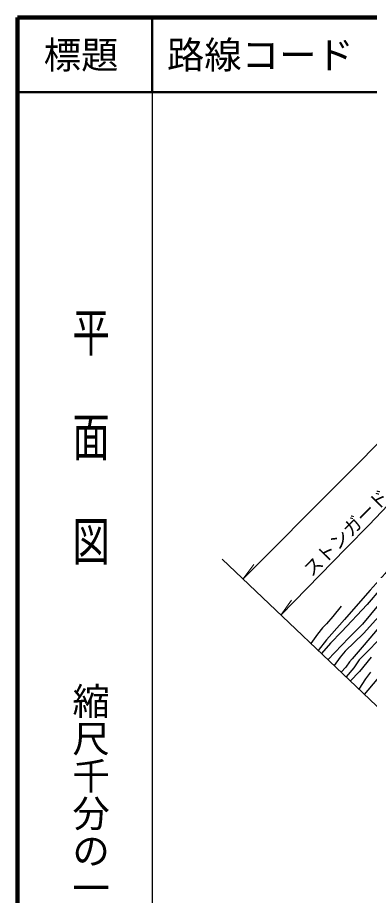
# Model space of a CAD drawing. Units: millimetres at full size, sheet at 1:1000; details may follow other scales. Extents: x 40000 to 680000, y 20000 to 380000.
# Drawn here: x 40000 to 87101, y 262491 to 380000 of the extents above; entities that cross this region are included whole.
import ezdxf
from ezdxf.enums import TextEntityAlignment as Align

# ---------------------------------------------------------------- set-up
doc = ezdxf.new("R2010")
doc.units = ezdxf.units.MM
doc.header["$LTSCALE"] = 1000
for name, color, linetype, lineweight in [('M-BGD', 7, 'Continuous', 25), ('M-BMK-OTRS', 5, 'Continuous', 25), ('M-STR-HTXT', 7, 'Continuous', 13), ('M-TTL', 2, 'Continuous', 140), ('M-TTL-BAND', 7, 'Continuous', 25), ('M-TTL-LINE', 7, 'Continuous', 50)]:
    doc.layers.add(name, color=color, linetype=linetype, lineweight=lineweight)
doc.layers.add('M-TTL-TXT', color=7, linetype='Continuous')
doc.styles.add('@ＭＳ ゴシック', font='')
doc.styles.add('ＭＳ ゴシック', font='')
doc.styles.get('@ＭＳ ゴシック').set_extended_font_data('@MS Gothic')
doc.styles.get('ＭＳ ゴシック').set_extended_font_data('MS Gothic')

msp = doc.modelspace()

# ---------------------------------------------------------------- linework, layer by layer
at = {"layer": 'M-BGD'}
for points in [[(114911, 326353), (113630, 325223), (112046, 323694), (106307, 317965), (103148, 314718), (100752, 312051), (98444, 309309), (97406, 308035), (95874, 305885), (93915, 303276), (92356, 301210), (90901, 299459), (89413, 297761), (85747, 294026), (85033, 292965), (83966, 291732)], [(111692, 324918), (109714, 322937), (108486, 321597), (107224, 320254), (105674, 318589), (103719, 316475), (101557, 314107), (99598, 311892), (97407, 309364), (96194, 307780), (94851, 306221), (93686, 304781), (92203, 302995), (90696, 301232), (89723, 300028), (88611, 298666), (87142, 296914), (86117, 295715), (84768, 294167), (84446, 293739), (83926, 293032), (83296, 292369)], [(86430, 289393), (89328, 292839), (92466, 296569), (94959, 299423), (98940, 304050), (104057, 309940), (105477, 311675), (108219, 314596), (112035, 318364), (114852, 320881), (116632, 322143), (118631, 323097), (121265, 324034), (123382, 324419), (125463, 324575), (127823, 324372), (129688, 324011), (131492, 323446), (133313, 322735), (135094, 321605), (138005, 319453), (141781, 316320)], [(107970, 323003), (106416, 321029), (103531, 317505), (100412, 314118), (97103, 310264), (93985, 306529), (91855, 303800), (90112, 301752), (87936, 299402), (86284, 297555), (83869, 295207), (83173, 294379), (82363, 293255)], [(105422, 321617), (103050, 318705), (100570, 315939), (98013, 313146), (94894, 309576), (91493, 305591), (89984, 303664), (88329, 301368), (86156, 298801), (84321, 296977), (81533, 294042)], [(102096, 319839), (99221, 316337), (97348, 313987), (95032, 311161), (92169, 307764), (88611, 303586), (86804, 301430), (83344, 297764), (81882, 296252), (80668, 294864)], [(96279, 314580), (94995, 312814), (93546, 310966), (91095, 307914), (89185, 305603), (87205, 303362), (85591, 301525), (83775, 299438), (82089, 297515), (81335, 296691), (80223, 295286)], [(83310, 301190), (82207, 299824), (81350, 298867), (80830, 298311), (80165, 297464), (79245, 296216)], [(87318, 294372), (85769, 292480), (84541, 291186)], [(87230, 292380), (86579, 291495), (85685, 290100)]]:
    msp.add_lwpolyline(points, dxfattribs=at)
at = {"layer": 'M-BMK-OTRS'}
msp.add_line((67374, 307488), (126596, 251251), dxfattribs=at)
at = {"layer": 'M-STR-HTXT'}
for p, q in [((70157, 304845), (71631, 306808)), ((75231, 300027), (76689, 302002))]:
    msp.add_line(p, q, dxfattribs=at)
for points in [[(75231, 300027), (83995, 308961), (87070, 312106), (90391, 315622), (92021, 317251), (93681, 318823), (95136, 320132), (96854, 321500), (98422, 322748), (99892, 323809), (101055, 324563), (102606, 325583), (103912, 326358), (105667, 327317), (106830, 327970), (108483, 328725), (111613, 330071)], [(70157, 304845), (83364, 318098), (90254, 324983)]]:
    msp.add_lwpolyline(points, dxfattribs=at)
at = {"layer": 'M-TTL'}
for p, q in [((40000, 380000), (40000, 20000)), ((680000, 380000), (40000, 380000))]:
    msp.add_line(p, q, dxfattribs=at)
at = {"layer": 'M-TTL-BAND'}
msp.add_line((58000, 370000), (58000, 20000), dxfattribs=at)
at = {"layer": 'M-TTL-LINE'}
for p, q in [((58000, 380000), (58000, 370000)), ((40000, 370000), (680000, 370000))]:
    msp.add_line(p, q, dxfattribs=at)

# ---------------------------------------------------------------- texts
at = {"layer": 'M-STR-HTXT', "style": 'ＭＳ ゴシック'}
msp.add_text('ストンガード', height=1833, rotation=45.549, dxfattribs=at).set_placement((79752, 304636), align=Align.BOTTOM_LEFT)
at = {"layer": 'M-TTL-BAND', "style": '@ＭＳ ゴシック', "width": 1.4}
msp.add_text('平  面  図', height=3666, rotation=270, dxfattribs=at).set_placement((49777, 306475), align=Align.MIDDLE_RIGHT)
at = {"layer": 'M-TTL-BAND', "style": '@ＭＳ ゴシック'}
msp.add_text('縮尺千分の一', height=3666, rotation=270, dxfattribs=at).set_placement((49777, 261030), align=Align.MIDDLE_RIGHT)
at = {"layer": 'M-TTL-TXT', "style": 'ＭＳ ゴシック'}
msp.add_text('標題', height=3666, dxfattribs=at).set_placement((48500, 375000), align=Align.MIDDLE_CENTER)
msp.add_text('路線コード', height=3666, dxfattribs=at).set_placement((60000, 375000), align=Align.MIDDLE_LEFT)

doc.saveas('drawing.dxf')
